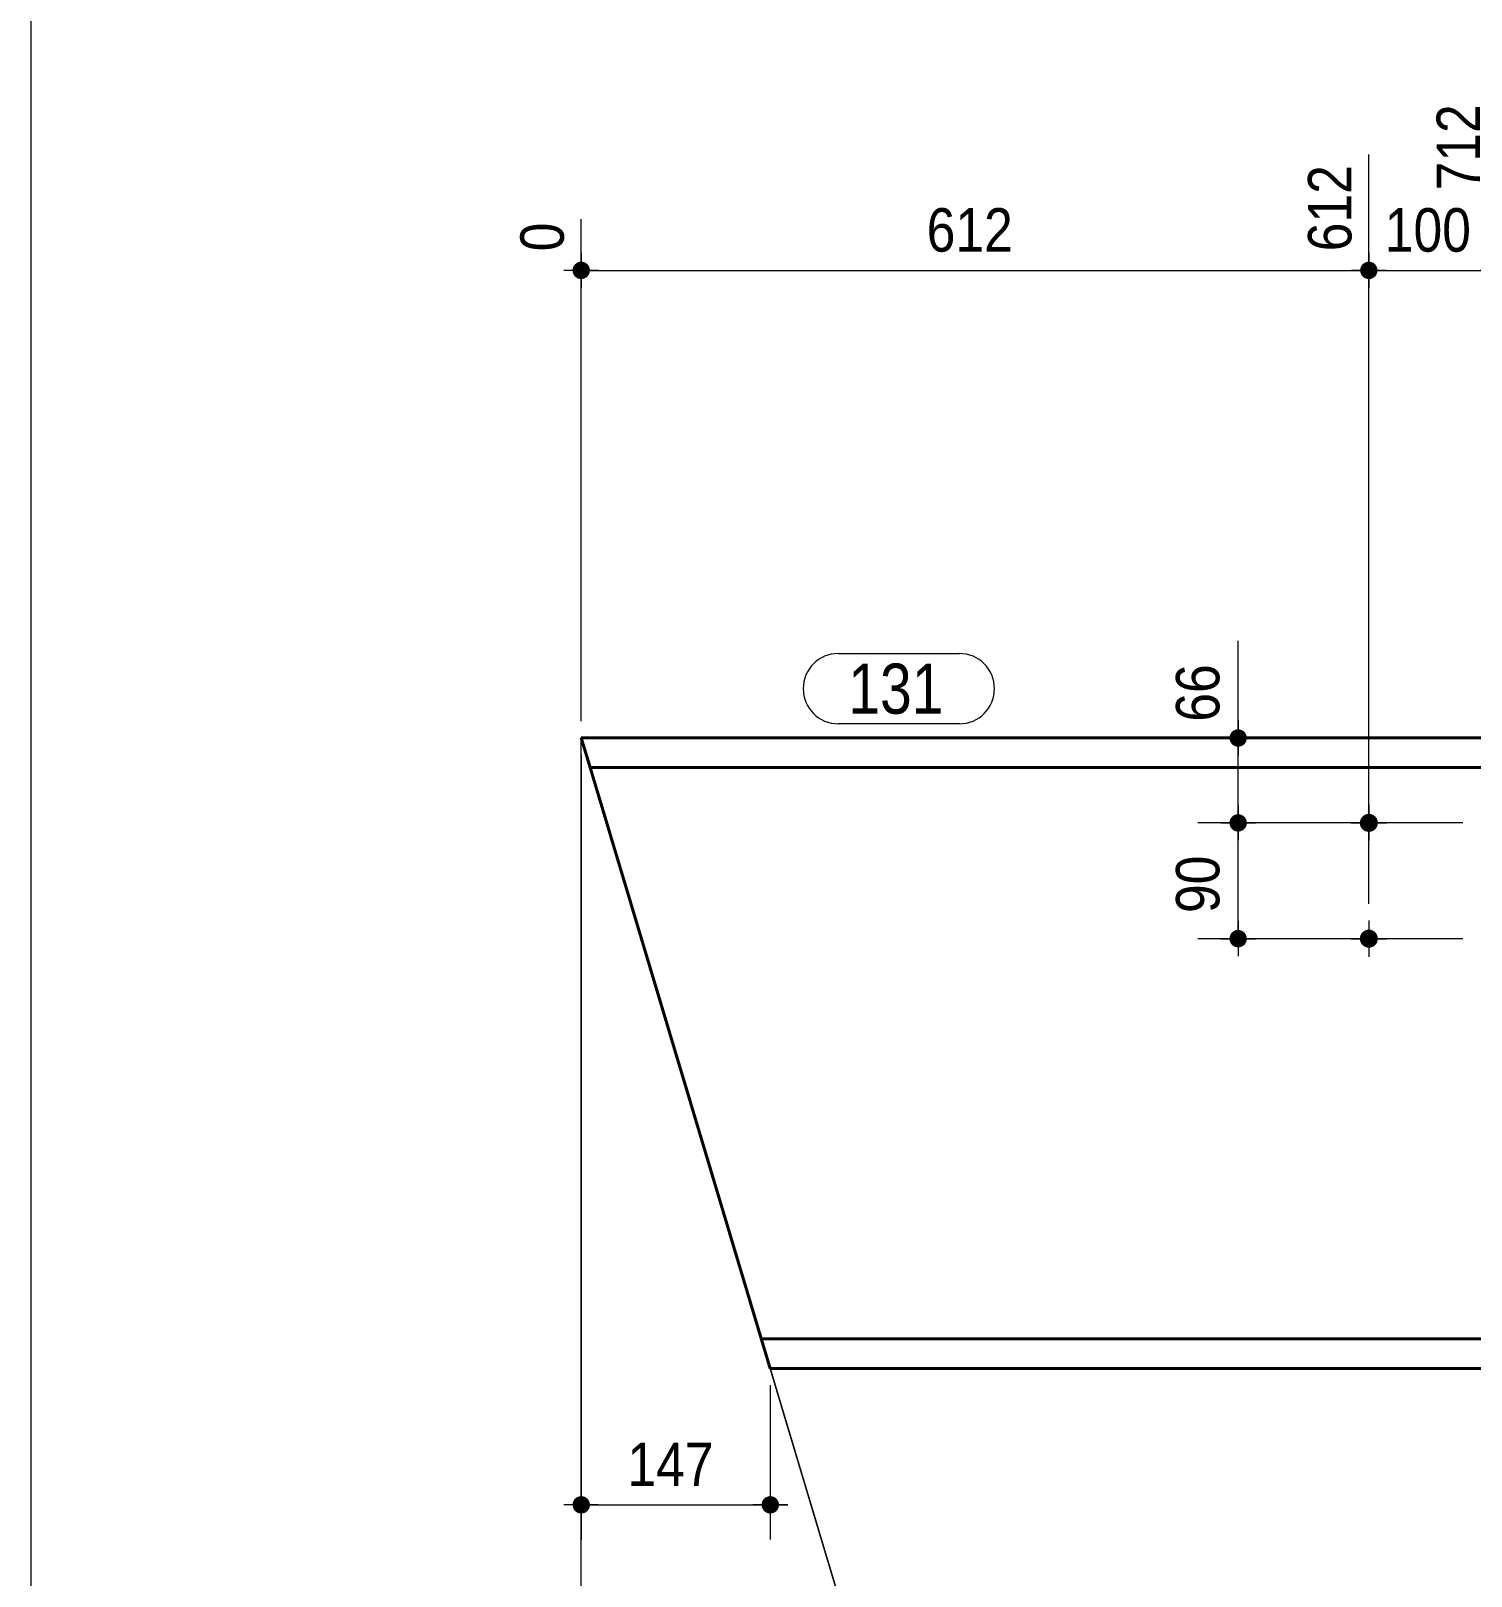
# Model space of a CAD drawing. Header units: millimetres. Extents: x 2 to 410, y 5 to 282.
# Drawn here: x 5 to 91.1, y 99.5 to 191.9 of the extents above; entities that cross this region are included whole.
import ezdxf

# ---------------------------------------------------------------- set-up
doc = ezdxf.new("R2010")
doc.units = ezdxf.units.MM
for name, color, linetype, lineweight in [('Boulon', 7, 'Continuous', 0), ('Cotation', 7, 'Continuous', 0), ('Feuille dessin', 5, 'Continuous', 0), ('Piece', 2, 'Continuous', 0), ('Repère pièce', 3, 'Continuous', 0)]:
    doc.layers.add(name, color=color, linetype=linetype, lineweight=lineweight)
doc.styles.add('ARIAL', font='ARIAL.TTF')
doc.styles.add('COMIC_SANS_MS', font='COMIC.TTF')

# ---------------------------------------------------------------- blocks, each defined once
blk = doc.blocks.new('*A11')
at = {"layer": 'Boulon'}
for points in [[(84.993, 144.013), (84.966, 144.015), (84.94, 144.018), (84.914, 144.023), (84.888, 144.029), (84.863, 144.036), (84.838, 144.044), (84.813, 144.054), (84.789, 144.064), (84.765, 144.076), (84.742, 144.089), (84.72, 144.103), (84.698, 144.119), (84.677, 144.135), (84.657, 144.152), (84.638, 144.17), (84.62, 144.189), (84.603, 144.209), (84.586, 144.23), (84.571, 144.252), (84.557, 144.274), (84.544, 144.297), (84.532, 144.321), (84.522, 144.345), (84.512, 144.37), (84.504, 144.395), (84.497, 144.42), (84.491, 144.446), (84.486, 144.472), (84.483, 144.498), (84.481, 144.525), (84.481, 144.551), (84.481, 144.577), (84.483, 144.604), (84.486, 144.63), (84.491, 144.656), (84.497, 144.682), (84.504, 144.707), (84.512, 144.732), (84.522, 144.757), (84.532, 144.781), (84.544, 144.805), (84.557, 144.828), (84.571, 144.85), (84.586, 144.872), (84.603, 144.893), (84.62, 144.913), (84.638, 144.932), (84.657, 144.95), (84.677, 144.967), (84.698, 144.983), (84.72, 144.999), (84.742, 145.013), (84.765, 145.026), (84.789, 145.038), (84.813, 145.048), (84.838, 145.058), (84.863, 145.066), (84.888, 145.073), (84.914, 145.079), (84.94, 145.084), (84.966, 145.087), (84.993, 145.089), (85.019, 145.089), (85.045, 145.089), (85.072, 145.087), (85.098, 145.084), (85.124, 145.079), (85.15, 145.073), (85.175, 145.066), (85.2, 145.058), (85.225, 145.048), (85.249, 145.038), (85.273, 145.026), (85.296, 145.013), (85.318, 144.999), (85.34, 144.983), (85.361, 144.967), (85.381, 144.95), (85.4, 144.932), (85.418, 144.913), (85.435, 144.893), (85.451, 144.872), (85.467, 144.85), (85.481, 144.828), (85.494, 144.805), (85.506, 144.781), (85.516, 144.757), (85.526, 144.732), (85.534, 144.707), (85.541, 144.682), (85.547, 144.656), (85.552, 144.63), (85.555, 144.604), (85.557, 144.577), (85.557, 144.551), (85.557, 144.525), (85.555, 144.498), (85.552, 144.472), (85.547, 144.446), (85.541, 144.42), (85.534, 144.395), (85.526, 144.37), (85.516, 144.345), (85.506, 144.321), (85.494, 144.297), (85.481, 144.274), (85.467, 144.252), (85.451, 144.23), (85.435, 144.209), (85.418, 144.189), (85.4, 144.17), (85.381, 144.152), (85.361, 144.135), (85.34, 144.119), (85.318, 144.103), (85.296, 144.089), (85.273, 144.076), (85.249, 144.064), (85.225, 144.054), (85.2, 144.044), (85.175, 144.036), (85.15, 144.029), (85.124, 144.023), (85.098, 144.018), (85.072, 144.015), (85.045, 144.013), (85.019, 144.013)], [(84.993, 137.09), (84.966, 137.092), (84.94, 137.095), (84.914, 137.1), (84.888, 137.106), (84.863, 137.113), (84.838, 137.121), (84.813, 137.13), (84.789, 137.141), (84.765, 137.153), (84.742, 137.166), (84.72, 137.18), (84.698, 137.195), (84.677, 137.212), (84.657, 137.229), (84.638, 137.247), (84.62, 137.266), (84.603, 137.286), (84.586, 137.307), (84.571, 137.329), (84.557, 137.351), (84.544, 137.374), (84.532, 137.398), (84.522, 137.422), (84.512, 137.447), (84.504, 137.472), (84.497, 137.497), (84.491, 137.523), (84.486, 137.549), (84.483, 137.575), (84.481, 137.602), (84.481, 137.628), (84.481, 137.654), (84.483, 137.681), (84.486, 137.707), (84.491, 137.733), (84.497, 137.759), (84.504, 137.784), (84.512, 137.809), (84.522, 137.834), (84.532, 137.858), (84.544, 137.882), (84.557, 137.905), (84.571, 137.927), (84.586, 137.949), (84.603, 137.97), (84.62, 137.99), (84.638, 138.009), (84.657, 138.027), (84.677, 138.044), (84.698, 138.06), (84.72, 138.076), (84.742, 138.09), (84.765, 138.103), (84.789, 138.115), (84.813, 138.125), (84.838, 138.135), (84.863, 138.143), (84.888, 138.15), (84.914, 138.156), (84.94, 138.161), (84.966, 138.164), (84.993, 138.166), (85.019, 138.166), (85.045, 138.166), (85.072, 138.164), (85.098, 138.161), (85.124, 138.156), (85.15, 138.15), (85.175, 138.143), (85.2, 138.135), (85.225, 138.125), (85.249, 138.115), (85.273, 138.103), (85.296, 138.09), (85.318, 138.076), (85.34, 138.06), (85.361, 138.044), (85.381, 138.027), (85.4, 138.009), (85.418, 137.99), (85.435, 137.97), (85.451, 137.949), (85.467, 137.927), (85.481, 137.905), (85.494, 137.882), (85.506, 137.858), (85.516, 137.834), (85.526, 137.809), (85.534, 137.784), (85.541, 137.759), (85.547, 137.733), (85.552, 137.707), (85.555, 137.681), (85.557, 137.654), (85.557, 137.628), (85.557, 137.602), (85.555, 137.575), (85.552, 137.549), (85.547, 137.523), (85.541, 137.497), (85.534, 137.472), (85.526, 137.447), (85.516, 137.422), (85.506, 137.398), (85.494, 137.374), (85.481, 137.351), (85.467, 137.329), (85.451, 137.307), (85.435, 137.286), (85.418, 137.266), (85.4, 137.247), (85.381, 137.229), (85.361, 137.212), (85.34, 137.195), (85.318, 137.18), (85.296, 137.166), (85.273, 137.153), (85.249, 137.141), (85.225, 137.13), (85.2, 137.121), (85.175, 137.113), (85.15, 137.106), (85.124, 137.1), (85.098, 137.095), (85.072, 137.092), (85.045, 137.09), (85.019, 137.089)]]:
    blk.add_hatch(color=256, dxfattribs=at).paths.add_polyline_path(points, flags=17)
at = {"layer": 'Boulon', "linetype": 'Continuous', "lineweight": 0}
for p, q in [((85.019, 145.628), (85.019, 143.474)), ((83.942, 144.551), (86.096, 144.551)), ((85.019, 138.705), (85.019, 136.551)), ((83.942, 137.628), (86.096, 137.628))]:
    blk.add_line(p, q, dxfattribs=at)
blk = doc.blocks.new('*A16')
at = {"layer": 'Piece', "color": 2, "linetype": 'Continuous', "lineweight": 40}
for p, q in [((37.914208, 149.627592), (38.444957, 147.858361)), ((127.064818, 149.627592), (37.914208, 149.627592)), ((49.221455, 111.935285), (38.444957, 147.858361)), ((127.064818, 147.858361), (38.444957, 147.858361)), ((127.064818, 113.704515), (48.690707, 113.704515)), ((49.221455, 111.935285), (127.064818, 111.935285))]:
    blk.add_line(p, q, dxfattribs=at)
blk = doc.blocks.new('*A33')
at = {"layer": 'Feuille dessin', "linetype": 'Continuous', "lineweight": 0}
blk.add_line((5, 282), (5, 5), dxfattribs=at)
blk = doc.blocks.new('*A54')
at = {"layer": 'Cotation'}
for points in [[(53.839, 95.939), (53.813, 95.941), (53.788, 95.944), (53.763, 95.948), (53.738, 95.954), (53.713, 95.961), (53.689, 95.969), (53.665, 95.978), (53.642, 95.988), (53.619, 96), (53.597, 96.012), (53.576, 96.026), (53.555, 96.04), (53.535, 96.056), (53.515, 96.073), (53.497, 96.09), (53.479, 96.109), (53.462, 96.128), (53.447, 96.148), (53.432, 96.169), (53.418, 96.191), (53.406, 96.213), (53.394, 96.236), (53.384, 96.259), (53.375, 96.283), (53.367, 96.307), (53.36, 96.332), (53.354, 96.357), (53.35, 96.382), (53.347, 96.407), (53.345, 96.433), (53.344, 96.458), (53.345, 96.484), (53.347, 96.509), (53.35, 96.534), (53.354, 96.56), (53.36, 96.584), (53.367, 96.609), (53.375, 96.633), (53.384, 96.657), (53.394, 96.68), (53.406, 96.703), (53.418, 96.725), (53.432, 96.747), (53.447, 96.768), (53.462, 96.788), (53.479, 96.807), (53.497, 96.826), (53.515, 96.843), (53.535, 96.86), (53.555, 96.876), (53.576, 96.89), (53.597, 96.904), (53.619, 96.917), (53.642, 96.928), (53.665, 96.939), (53.689, 96.948), (53.713, 96.956), (53.738, 96.963), (53.763, 96.968), (53.788, 96.972), (53.813, 96.976), (53.839, 96.978), (53.864, 96.978), (53.89, 96.978), (53.915, 96.976), (53.941, 96.972), (53.966, 96.968), (53.991, 96.963), (54.015, 96.956), (54.04, 96.948), (54.063, 96.939), (54.087, 96.928), (54.11, 96.917), (54.132, 96.904), (54.153, 96.89), (54.174, 96.876), (54.194, 96.86), (54.214, 96.843), (54.232, 96.826), (54.25, 96.807), (54.266, 96.788), (54.282, 96.768), (54.297, 96.747), (54.31, 96.725), (54.323, 96.703), (54.334, 96.68), (54.345, 96.657), (54.354, 96.633), (54.362, 96.609), (54.369, 96.584), (54.374, 96.56), (54.379, 96.534), (54.382, 96.509), (54.384, 96.484), (54.384, 96.458), (54.384, 96.433), (54.382, 96.407), (54.379, 96.382), (54.374, 96.357), (54.369, 96.332), (54.362, 96.307), (54.354, 96.283), (54.345, 96.259), (54.334, 96.236), (54.323, 96.213), (54.31, 96.191), (54.297, 96.169), (54.282, 96.148), (54.266, 96.128), (54.25, 96.109), (54.232, 96.09), (54.214, 96.073), (54.194, 96.056), (54.174, 96.04), (54.153, 96.026), (54.132, 96.012), (54.11, 96), (54.087, 95.988), (54.063, 95.978), (54.04, 95.969), (54.015, 95.961), (53.991, 95.954), (53.966, 95.948), (53.941, 95.944), (53.915, 95.941), (53.89, 95.939), (53.864, 95.938)], [(37.889, 93.598), (37.863, 93.6), (37.838, 93.603), (37.813, 93.607), (37.788, 93.613), (37.763, 93.62), (37.739, 93.628), (37.715, 93.637), (37.692, 93.647), (37.669, 93.659), (37.647, 93.671), (37.625, 93.685), (37.604, 93.7), (37.584, 93.715), (37.565, 93.732), (37.547, 93.75), (37.529, 93.768), (37.512, 93.787), (37.497, 93.807), (37.482, 93.828), (37.468, 93.85), (37.456, 93.872), (37.444, 93.895), (37.434, 93.918), (37.425, 93.942), (37.417, 93.966), (37.41, 93.991), (37.404, 94.016), (37.4, 94.041), (37.397, 94.066), (37.395, 94.092), (37.394, 94.117), (37.395, 94.143), (37.397, 94.168), (37.4, 94.194), (37.404, 94.219), (37.41, 94.244), (37.417, 94.268), (37.425, 94.292), (37.434, 94.316), (37.444, 94.34), (37.456, 94.362), (37.468, 94.385), (37.482, 94.406), (37.497, 94.427), (37.512, 94.447), (37.529, 94.466), (37.547, 94.485), (37.565, 94.503), (37.584, 94.519), (37.604, 94.535), (37.625, 94.55), (37.647, 94.563), (37.669, 94.576), (37.692, 94.587), (37.715, 94.598), (37.739, 94.607), (37.763, 94.615), (37.788, 94.622), (37.813, 94.627), (37.838, 94.632), (37.863, 94.635), (37.889, 94.637), (37.914, 94.637), (37.94, 94.637), (37.965, 94.635), (37.991, 94.632), (38.016, 94.627), (38.041, 94.622), (38.065, 94.615), (38.089, 94.607), (38.113, 94.598), (38.137, 94.587), (38.159, 94.576), (38.182, 94.563), (38.203, 94.55), (38.224, 94.535), (38.244, 94.519), (38.263, 94.503), (38.282, 94.485), (38.3, 94.466), (38.316, 94.447), (38.332, 94.427), (38.347, 94.406), (38.36, 94.385), (38.373, 94.362), (38.384, 94.34), (38.395, 94.316), (38.404, 94.292), (38.412, 94.268), (38.419, 94.244), (38.424, 94.219), (38.429, 94.194), (38.432, 94.168), (38.434, 94.143), (38.434, 94.117), (38.434, 94.092), (38.432, 94.066), (38.429, 94.041), (38.424, 94.016), (38.419, 93.991), (38.412, 93.966), (38.404, 93.942), (38.395, 93.918), (38.384, 93.895), (38.373, 93.872), (38.36, 93.85), (38.347, 93.828), (38.332, 93.807), (38.316, 93.787), (38.3, 93.768), (38.282, 93.75), (38.263, 93.732), (38.244, 93.715), (38.224, 93.7), (38.203, 93.685), (38.182, 93.671), (38.159, 93.659), (38.137, 93.647), (38.113, 93.637), (38.089, 93.628), (38.065, 93.62), (38.041, 93.613), (38.016, 93.607), (37.991, 93.603), (37.965, 93.6), (37.94, 93.598), (37.914, 93.597)]]:
    blk.add_hatch(color=256, dxfattribs=at).paths.add_polyline_path(points, flags=17)
at = {"layer": 'Cotation', "linetype": 'Continuous', "lineweight": 0}
for p, q in [((53.864, 96.458), (37.914, 149.628)), ((37.914, 94.117), (37.914, 149.628)), ((38.202, 148.67), (53.864, 96.458)), ((54.163, 95.462), (53.566, 97.454)), ((52.868, 96.159), (54.861, 96.757)), ((37.914, 93.077), (37.914, 95.157)), ((36.874, 94.117), (38.954, 94.117))]:
    blk.add_line(p, q, dxfattribs=at)
blk.add_arc((37.914, 149.628), 55.51, 270, 286.69862, dxfattribs=at)
at = {"layer": 'Cotation'}
for p in [(53.864, 96.458), (37.914, 94.117)]:
    blk.add_point(p, dxfattribs=at)
at = {"layer": 'Cotation', "style": 'ARIAL', "width": 0.85}
blk.add_text('16,7°', height=2.6, rotation=8.34799, dxfattribs=at).set_placement((42.517, 90.256))
blk = doc.blocks.new('*A56')
at = {"layer": 'Cotation'}
for points in [[(37.889, 103.255), (37.863, 103.257), (37.838, 103.26), (37.813, 103.265), (37.788, 103.27), (37.763, 103.277), (37.739, 103.285), (37.715, 103.294), (37.692, 103.305), (37.669, 103.316), (37.647, 103.329), (37.625, 103.342), (37.604, 103.357), (37.584, 103.373), (37.565, 103.389), (37.547, 103.407), (37.529, 103.425), (37.512, 103.445), (37.497, 103.465), (37.482, 103.486), (37.468, 103.507), (37.456, 103.53), (37.444, 103.552), (37.434, 103.576), (37.425, 103.599), (37.417, 103.624), (37.41, 103.648), (37.404, 103.673), (37.4, 103.698), (37.397, 103.724), (37.395, 103.749), (37.394, 103.775), (37.395, 103.8), (37.397, 103.826), (37.4, 103.851), (37.404, 103.876), (37.41, 103.901), (37.417, 103.926), (37.425, 103.95), (37.434, 103.974), (37.444, 103.997), (37.456, 104.02), (37.468, 104.042), (37.482, 104.064), (37.497, 104.084), (37.512, 104.105), (37.529, 104.124), (37.547, 104.142), (37.565, 104.16), (37.584, 104.177), (37.604, 104.192), (37.625, 104.207), (37.647, 104.221), (37.669, 104.233), (37.692, 104.245), (37.715, 104.255), (37.739, 104.264), (37.763, 104.272), (37.788, 104.279), (37.813, 104.285), (37.838, 104.289), (37.863, 104.292), (37.889, 104.294), (37.914, 104.295), (37.94, 104.294), (37.965, 104.292), (37.991, 104.289), (38.016, 104.285), (38.041, 104.279), (38.065, 104.272), (38.089, 104.264), (38.113, 104.255), (38.137, 104.245), (38.159, 104.233), (38.182, 104.221), (38.203, 104.207), (38.224, 104.192), (38.244, 104.177), (38.263, 104.16), (38.282, 104.142), (38.3, 104.124), (38.316, 104.105), (38.332, 104.084), (38.347, 104.064), (38.36, 104.042), (38.373, 104.02), (38.384, 103.997), (38.395, 103.974), (38.404, 103.95), (38.412, 103.926), (38.419, 103.901), (38.424, 103.876), (38.429, 103.851), (38.432, 103.826), (38.434, 103.8), (38.434, 103.775), (38.434, 103.749), (38.432, 103.724), (38.429, 103.698), (38.424, 103.673), (38.419, 103.648), (38.412, 103.624), (38.404, 103.599), (38.395, 103.576), (38.384, 103.552), (38.373, 103.53), (38.36, 103.507), (38.347, 103.486), (38.332, 103.465), (38.316, 103.445), (38.3, 103.425), (38.282, 103.407), (38.263, 103.389), (38.244, 103.373), (38.224, 103.357), (38.203, 103.342), (38.182, 103.329), (38.159, 103.316), (38.137, 103.305), (38.113, 103.294), (38.089, 103.285), (38.065, 103.277), (38.041, 103.27), (38.016, 103.265), (37.991, 103.26), (37.965, 103.257), (37.94, 103.255), (37.914, 103.255)], [(49.196, 103.255), (49.17, 103.257), (49.145, 103.26), (49.12, 103.265), (49.095, 103.27), (49.071, 103.277), (49.046, 103.285), (49.022, 103.294), (48.999, 103.305), (48.976, 103.316), (48.954, 103.329), (48.933, 103.342), (48.912, 103.357), (48.892, 103.373), (48.872, 103.389), (48.854, 103.407), (48.836, 103.425), (48.819, 103.445), (48.804, 103.465), (48.789, 103.486), (48.775, 103.507), (48.763, 103.53), (48.751, 103.552), (48.741, 103.576), (48.732, 103.599), (48.724, 103.624), (48.717, 103.648), (48.711, 103.673), (48.707, 103.698), (48.704, 103.724), (48.702, 103.749), (48.701, 103.775), (48.702, 103.8), (48.704, 103.826), (48.707, 103.851), (48.711, 103.876), (48.717, 103.901), (48.724, 103.926), (48.732, 103.95), (48.741, 103.974), (48.751, 103.997), (48.763, 104.02), (48.775, 104.042), (48.789, 104.064), (48.804, 104.084), (48.819, 104.105), (48.836, 104.124), (48.854, 104.142), (48.872, 104.16), (48.892, 104.177), (48.912, 104.192), (48.933, 104.207), (48.954, 104.221), (48.976, 104.233), (48.999, 104.245), (49.022, 104.255), (49.046, 104.264), (49.071, 104.272), (49.095, 104.279), (49.12, 104.285), (49.145, 104.289), (49.17, 104.292), (49.196, 104.294), (49.221, 104.295), (49.247, 104.294), (49.272, 104.292), (49.298, 104.289), (49.323, 104.285), (49.348, 104.279), (49.372, 104.272), (49.397, 104.264), (49.42, 104.255), (49.444, 104.245), (49.467, 104.233), (49.489, 104.221), (49.51, 104.207), (49.531, 104.192), (49.551, 104.177), (49.571, 104.16), (49.589, 104.142), (49.607, 104.124), (49.623, 104.105), (49.639, 104.084), (49.654, 104.064), (49.667, 104.042), (49.68, 104.02), (49.692, 103.997), (49.702, 103.974), (49.711, 103.95), (49.719, 103.926), (49.726, 103.901), (49.731, 103.876), (49.736, 103.851), (49.739, 103.826), (49.741, 103.8), (49.741, 103.775), (49.741, 103.749), (49.739, 103.724), (49.736, 103.698), (49.731, 103.673), (49.726, 103.648), (49.719, 103.624), (49.711, 103.599), (49.702, 103.576), (49.692, 103.552), (49.68, 103.53), (49.667, 103.507), (49.654, 103.486), (49.639, 103.465), (49.623, 103.445), (49.607, 103.425), (49.589, 103.407), (49.571, 103.389), (49.551, 103.373), (49.531, 103.357), (49.51, 103.342), (49.489, 103.329), (49.467, 103.316), (49.444, 103.305), (49.42, 103.294), (49.397, 103.285), (49.372, 103.277), (49.348, 103.27), (49.323, 103.265), (49.298, 103.26), (49.272, 103.257), (49.247, 103.255), (49.221, 103.255)]]:
    blk.add_hatch(color=256, dxfattribs=at).paths.add_polyline_path(points, flags=17)
at = {"layer": 'Cotation', "linetype": 'Continuous', "lineweight": 0}
for p, q in [((37.914, 148.628), (37.914, 101.695)), ((49.221, 110.935), (49.221, 101.695)), ((37.914, 104.815), (37.914, 102.735)), ((49.221, 104.815), (49.221, 102.735)), ((38.954, 103.775), (36.874, 103.775)), ((37.914, 103.775), (36.874, 103.775)), ((37.914, 103.775), (49.221, 103.775)), ((50.261, 103.775), (48.181, 103.775)), ((49.221, 103.775), (50.261, 103.775))]:
    blk.add_line(p, q, dxfattribs=at)
at = {"layer": 'Cotation'}
for p in [(37.914, 103.775), (49.221, 103.775)]:
    blk.add_point(p, dxfattribs=at)
at = {"layer": 'Cotation', "style": 'ARIAL', "width": 0.85}
blk.add_text('147', height=2.6, dxfattribs=at).set_placement((40.675, 104.895))
blk = doc.blocks.new('*A73')
at = {"layer": 'Repère pièce', "linetype": 'Continuous', "lineweight": 0}
for p, q in [((53.288213, 154.677592), (60.530693, 154.677592)), ((60.530693, 150.477592), (53.288213, 150.477592))]:
    blk.add_line(p, q, dxfattribs=at)
for centre, start, end in [((53.288213, 152.577592), 90, 270), ((60.530693, 152.577592), 270, 90)]:
    blk.add_arc(centre, 2.1, start, end, dxfattribs=at)
at = {"layer": 'Repère pièce', "style": 'COMIC_SANS_MS', "width": 0.85}
blk.add_text('131', height=3, dxfattribs=at).set_placement((53.888213, 151.077592))
blk = doc.blocks.new('*A74')
at = {"layer": 'Cotation'}
for points in [[(77.177, 144.032), (77.151, 144.034), (77.126, 144.037), (77.101, 144.041), (77.076, 144.047), (77.051, 144.053), (77.027, 144.061), (77.003, 144.071), (76.98, 144.081), (76.957, 144.092), (76.935, 144.105), (76.913, 144.119), (76.893, 144.133), (76.872, 144.149), (76.853, 144.166), (76.835, 144.183), (76.817, 144.202), (76.8, 144.221), (76.785, 144.241), (76.77, 144.262), (76.756, 144.284), (76.744, 144.306), (76.732, 144.329), (76.722, 144.352), (76.713, 144.376), (76.705, 144.4), (76.698, 144.425), (76.692, 144.45), (76.688, 144.475), (76.685, 144.5), (76.683, 144.525), (76.682, 144.551), (76.683, 144.577), (76.685, 144.602), (76.688, 144.627), (76.692, 144.652), (76.698, 144.677), (76.705, 144.702), (76.713, 144.726), (76.722, 144.75), (76.732, 144.773), (76.744, 144.796), (76.756, 144.818), (76.77, 144.84), (76.785, 144.861), (76.8, 144.881), (76.817, 144.9), (76.835, 144.919), (76.853, 144.936), (76.872, 144.953), (76.893, 144.969), (76.913, 144.983), (76.935, 144.997), (76.957, 145.01), (76.98, 145.021), (77.003, 145.031), (77.027, 145.041), (77.051, 145.049), (77.076, 145.055), (77.101, 145.061), (77.126, 145.065), (77.151, 145.068), (77.177, 145.07), (77.202, 145.071), (77.228, 145.07), (77.253, 145.068), (77.279, 145.065), (77.304, 145.061), (77.329, 145.055), (77.353, 145.049), (77.377, 145.041), (77.401, 145.031), (77.425, 145.021), (77.447, 145.01), (77.47, 144.997), (77.491, 144.983), (77.512, 144.969), (77.532, 144.953), (77.551, 144.936), (77.57, 144.919), (77.588, 144.9), (77.604, 144.881), (77.62, 144.861), (77.635, 144.84), (77.648, 144.818), (77.661, 144.796), (77.672, 144.773), (77.683, 144.75), (77.692, 144.726), (77.7, 144.702), (77.707, 144.677), (77.712, 144.652), (77.717, 144.627), (77.72, 144.602), (77.722, 144.577), (77.722, 144.551), (77.722, 144.525), (77.72, 144.5), (77.717, 144.475), (77.712, 144.45), (77.707, 144.425), (77.7, 144.4), (77.692, 144.376), (77.683, 144.352), (77.672, 144.329), (77.661, 144.306), (77.648, 144.284), (77.635, 144.262), (77.62, 144.241), (77.604, 144.221), (77.588, 144.202), (77.57, 144.183), (77.551, 144.166), (77.532, 144.149), (77.512, 144.133), (77.491, 144.119), (77.47, 144.105), (77.447, 144.092), (77.425, 144.081), (77.401, 144.071), (77.377, 144.061), (77.353, 144.053), (77.329, 144.047), (77.304, 144.041), (77.279, 144.037), (77.253, 144.034), (77.228, 144.032), (77.202, 144.031)], [(77.177, 137.109), (77.151, 137.11), (77.126, 137.114), (77.101, 137.118), (77.076, 137.124), (77.051, 137.13), (77.027, 137.138), (77.003, 137.148), (76.98, 137.158), (76.957, 137.169), (76.935, 137.182), (76.913, 137.196), (76.893, 137.21), (76.872, 137.226), (76.853, 137.243), (76.835, 137.26), (76.817, 137.279), (76.8, 137.298), (76.785, 137.318), (76.77, 137.339), (76.756, 137.361), (76.744, 137.383), (76.732, 137.406), (76.722, 137.429), (76.713, 137.453), (76.705, 137.477), (76.698, 137.502), (76.692, 137.526), (76.688, 137.552), (76.685, 137.577), (76.683, 137.602), (76.682, 137.628), (76.683, 137.653), (76.685, 137.679), (76.688, 137.704), (76.692, 137.729), (76.698, 137.754), (76.705, 137.779), (76.713, 137.803), (76.722, 137.827), (76.732, 137.85), (76.744, 137.873), (76.756, 137.895), (76.77, 137.917), (76.785, 137.938), (76.8, 137.958), (76.817, 137.977), (76.835, 137.996), (76.853, 138.013), (76.872, 138.03), (76.893, 138.046), (76.913, 138.06), (76.935, 138.074), (76.957, 138.087), (76.98, 138.098), (77.003, 138.108), (77.027, 138.118), (77.051, 138.126), (77.076, 138.132), (77.101, 138.138), (77.126, 138.142), (77.151, 138.145), (77.177, 138.147), (77.202, 138.148), (77.228, 138.147), (77.253, 138.145), (77.279, 138.142), (77.304, 138.138), (77.329, 138.132), (77.353, 138.126), (77.377, 138.118), (77.401, 138.108), (77.425, 138.098), (77.447, 138.087), (77.47, 138.074), (77.491, 138.06), (77.512, 138.046), (77.532, 138.03), (77.551, 138.013), (77.57, 137.996), (77.588, 137.977), (77.604, 137.958), (77.62, 137.938), (77.635, 137.917), (77.648, 137.895), (77.661, 137.873), (77.672, 137.85), (77.683, 137.827), (77.692, 137.803), (77.7, 137.779), (77.707, 137.754), (77.712, 137.729), (77.717, 137.704), (77.72, 137.679), (77.722, 137.653), (77.722, 137.628), (77.722, 137.602), (77.72, 137.577), (77.717, 137.552), (77.712, 137.526), (77.707, 137.502), (77.7, 137.477), (77.692, 137.453), (77.683, 137.429), (77.672, 137.406), (77.661, 137.383), (77.648, 137.361), (77.635, 137.339), (77.62, 137.318), (77.604, 137.298), (77.588, 137.279), (77.57, 137.26), (77.551, 137.243), (77.532, 137.226), (77.512, 137.21), (77.491, 137.196), (77.47, 137.182), (77.447, 137.169), (77.425, 137.158), (77.401, 137.148), (77.377, 137.138), (77.353, 137.13), (77.329, 137.124), (77.304, 137.118), (77.279, 137.114), (77.253, 137.11), (77.228, 137.109), (77.202, 137.108)]]:
    blk.add_hatch(color=256, dxfattribs=at).paths.add_polyline_path(points, flags=17)
at = {"layer": 'Cotation', "linetype": 'Continuous', "lineweight": 0}
for p, q in [((77.202, 145.591), (77.202, 143.511)), ((77.202, 144.551), (77.202, 145.591)), ((90.634, 144.551), (74.782, 144.551)), ((76.162, 144.551), (78.242, 144.551)), ((77.202, 137.628), (77.202, 144.551)), ((77.202, 138.668), (77.202, 136.588)), ((90.634, 137.628), (74.782, 137.628)), ((76.162, 137.628), (78.242, 137.628)), ((77.202, 137.628), (77.202, 136.588))]:
    blk.add_line(p, q, dxfattribs=at)
at = {"layer": 'Cotation'}
for p in [(77.202, 144.551), (77.202, 137.628)]:
    blk.add_point(p, dxfattribs=at)
at = {"layer": 'Cotation', "style": 'ARIAL', "width": 0.85}
blk.add_text('90', height=2.6, rotation=90.00021, dxfattribs=at).set_placement((76.082, 139.161))
blk = doc.blocks.new('*A75')
at = {"layer": 'Cotation'}
for points in [[(77.177, 149.108), (77.151, 149.11), (77.126, 149.113), (77.101, 149.118), (77.076, 149.123), (77.051, 149.13), (77.027, 149.138), (77.003, 149.147), (76.98, 149.158), (76.957, 149.169), (76.935, 149.182), (76.913, 149.195), (76.893, 149.21), (76.872, 149.226), (76.853, 149.242), (76.835, 149.26), (76.817, 149.278), (76.8, 149.298), (76.785, 149.318), (76.77, 149.339), (76.756, 149.36), (76.744, 149.382), (76.732, 149.405), (76.722, 149.429), (76.713, 149.452), (76.705, 149.477), (76.698, 149.501), (76.692, 149.526), (76.688, 149.551), (76.685, 149.577), (76.683, 149.602), (76.682, 149.628), (76.683, 149.653), (76.685, 149.679), (76.688, 149.704), (76.692, 149.729), (76.698, 149.754), (76.705, 149.779), (76.713, 149.803), (76.722, 149.827), (76.732, 149.85), (76.744, 149.873), (76.756, 149.895), (76.77, 149.916), (76.785, 149.937), (76.8, 149.957), (76.817, 149.977), (76.835, 149.995), (76.853, 150.013), (76.872, 150.03), (76.893, 150.045), (76.913, 150.06), (76.935, 150.074), (76.957, 150.086), (76.98, 150.098), (77.003, 150.108), (77.027, 150.117), (77.051, 150.125), (77.076, 150.132), (77.101, 150.138), (77.126, 150.142), (77.151, 150.145), (77.177, 150.147), (77.202, 150.148), (77.228, 150.147), (77.253, 150.145), (77.279, 150.142), (77.304, 150.138), (77.329, 150.132), (77.353, 150.125), (77.377, 150.117), (77.401, 150.108), (77.425, 150.098), (77.447, 150.086), (77.47, 150.074), (77.491, 150.06), (77.512, 150.045), (77.532, 150.03), (77.551, 150.013), (77.57, 149.995), (77.588, 149.977), (77.604, 149.957), (77.62, 149.937), (77.635, 149.916), (77.648, 149.895), (77.661, 149.873), (77.672, 149.85), (77.683, 149.827), (77.692, 149.803), (77.7, 149.779), (77.707, 149.754), (77.712, 149.729), (77.717, 149.704), (77.72, 149.679), (77.722, 149.653), (77.722, 149.628), (77.722, 149.602), (77.72, 149.577), (77.717, 149.551), (77.712, 149.526), (77.707, 149.501), (77.7, 149.477), (77.692, 149.452), (77.683, 149.429), (77.672, 149.405), (77.661, 149.382), (77.648, 149.36), (77.635, 149.339), (77.62, 149.318), (77.604, 149.298), (77.588, 149.278), (77.57, 149.26), (77.551, 149.242), (77.532, 149.226), (77.512, 149.21), (77.491, 149.195), (77.47, 149.182), (77.447, 149.169), (77.425, 149.158), (77.401, 149.147), (77.377, 149.138), (77.353, 149.13), (77.329, 149.123), (77.304, 149.118), (77.279, 149.113), (77.253, 149.11), (77.228, 149.108), (77.202, 149.108)], [(77.177, 144.032), (77.151, 144.034), (77.126, 144.037), (77.101, 144.041), (77.076, 144.047), (77.051, 144.053), (77.027, 144.061), (77.003, 144.071), (76.98, 144.081), (76.957, 144.092), (76.935, 144.105), (76.913, 144.119), (76.893, 144.133), (76.872, 144.149), (76.853, 144.166), (76.835, 144.183), (76.817, 144.202), (76.8, 144.221), (76.785, 144.241), (76.77, 144.262), (76.756, 144.284), (76.744, 144.306), (76.732, 144.329), (76.722, 144.352), (76.713, 144.376), (76.705, 144.4), (76.698, 144.425), (76.692, 144.45), (76.688, 144.475), (76.685, 144.5), (76.683, 144.525), (76.682, 144.551), (76.683, 144.577), (76.685, 144.602), (76.688, 144.627), (76.692, 144.652), (76.698, 144.677), (76.705, 144.702), (76.713, 144.726), (76.722, 144.75), (76.732, 144.773), (76.744, 144.796), (76.756, 144.818), (76.77, 144.84), (76.785, 144.861), (76.8, 144.881), (76.817, 144.9), (76.835, 144.919), (76.853, 144.936), (76.872, 144.953), (76.893, 144.969), (76.913, 144.983), (76.935, 144.997), (76.957, 145.01), (76.98, 145.021), (77.003, 145.031), (77.027, 145.041), (77.051, 145.049), (77.076, 145.055), (77.101, 145.061), (77.126, 145.065), (77.151, 145.068), (77.177, 145.07), (77.202, 145.071), (77.228, 145.07), (77.253, 145.068), (77.279, 145.065), (77.304, 145.061), (77.329, 145.055), (77.353, 145.049), (77.377, 145.041), (77.401, 145.031), (77.425, 145.021), (77.447, 145.01), (77.47, 144.997), (77.491, 144.983), (77.512, 144.969), (77.532, 144.953), (77.551, 144.936), (77.57, 144.919), (77.588, 144.9), (77.604, 144.881), (77.62, 144.861), (77.635, 144.84), (77.648, 144.818), (77.661, 144.796), (77.672, 144.773), (77.683, 144.75), (77.692, 144.726), (77.7, 144.702), (77.707, 144.677), (77.712, 144.652), (77.717, 144.627), (77.72, 144.602), (77.722, 144.577), (77.722, 144.551), (77.722, 144.525), (77.72, 144.5), (77.717, 144.475), (77.712, 144.45), (77.707, 144.425), (77.7, 144.4), (77.692, 144.376), (77.683, 144.352), (77.672, 144.329), (77.661, 144.306), (77.648, 144.284), (77.635, 144.262), (77.62, 144.241), (77.604, 144.221), (77.588, 144.202), (77.57, 144.183), (77.551, 144.166), (77.532, 144.149), (77.512, 144.133), (77.491, 144.119), (77.47, 144.105), (77.447, 144.092), (77.425, 144.081), (77.401, 144.071), (77.377, 144.061), (77.353, 144.053), (77.329, 144.047), (77.304, 144.041), (77.279, 144.037), (77.253, 144.034), (77.228, 144.032), (77.202, 144.031)]]:
    blk.add_hatch(color=256, dxfattribs=at).paths.add_polyline_path(points, flags=17)
at = {"layer": 'Cotation', "linetype": 'Continuous', "lineweight": 0}
for p, q in [((77.202, 149.628), (77.202, 155.434)), ((77.202, 149.628), (77.202, 155.434)), ((77.202, 150.668), (77.202, 148.588)), ((87.363, 149.628), (74.782, 149.628)), ((76.162, 149.628), (78.242, 149.628)), ((77.202, 144.551), (77.202, 149.628)), ((77.202, 145.591), (77.202, 143.511)), ((90.634, 144.551), (74.782, 144.551)), ((76.162, 144.551), (78.242, 144.551)), ((77.202, 144.551), (77.202, 143.511))]:
    blk.add_line(p, q, dxfattribs=at)
at = {"layer": 'Cotation'}
for p in [(77.202, 149.628), (77.202, 144.551)]:
    blk.add_point(p, dxfattribs=at)
at = {"layer": 'Cotation', "style": 'ARIAL', "width": 0.85}
blk.add_text('66', height=2.6, rotation=90.00021, dxfattribs=at).set_placement((76.082, 150.603))
blk = doc.blocks.new('*A79')
at = {"layer": 'Cotation'}
for points in [[(37.889, 177.069), (37.863, 177.071), (37.838, 177.074), (37.813, 177.078), (37.788, 177.084), (37.763, 177.091), (37.739, 177.099), (37.715, 177.108), (37.692, 177.118), (37.669, 177.13), (37.647, 177.142), (37.625, 177.156), (37.604, 177.171), (37.584, 177.186), (37.565, 177.203), (37.547, 177.221), (37.529, 177.239), (37.512, 177.258), (37.497, 177.279), (37.482, 177.299), (37.468, 177.321), (37.456, 177.343), (37.444, 177.366), (37.434, 177.389), (37.425, 177.413), (37.417, 177.437), (37.41, 177.462), (37.404, 177.487), (37.4, 177.512), (37.397, 177.537), (37.395, 177.563), (37.394, 177.588), (37.395, 177.614), (37.397, 177.639), (37.4, 177.665), (37.404, 177.69), (37.41, 177.715), (37.417, 177.739), (37.425, 177.764), (37.434, 177.787), (37.444, 177.811), (37.456, 177.833), (37.468, 177.856), (37.482, 177.877), (37.497, 177.898), (37.512, 177.918), (37.529, 177.938), (37.547, 177.956), (37.565, 177.974), (37.584, 177.99), (37.604, 178.006), (37.625, 178.021), (37.647, 178.034), (37.669, 178.047), (37.692, 178.058), (37.715, 178.069), (37.739, 178.078), (37.763, 178.086), (37.788, 178.093), (37.813, 178.098), (37.838, 178.103), (37.863, 178.106), (37.889, 178.108), (37.914, 178.108), (37.94, 178.108), (37.965, 178.106), (37.991, 178.103), (38.016, 178.098), (38.041, 178.093), (38.065, 178.086), (38.089, 178.078), (38.113, 178.069), (38.137, 178.058), (38.159, 178.047), (38.182, 178.034), (38.203, 178.021), (38.224, 178.006), (38.244, 177.99), (38.263, 177.974), (38.282, 177.956), (38.3, 177.938), (38.316, 177.918), (38.332, 177.898), (38.347, 177.877), (38.36, 177.856), (38.373, 177.833), (38.384, 177.811), (38.395, 177.787), (38.404, 177.764), (38.412, 177.739), (38.419, 177.715), (38.424, 177.69), (38.429, 177.665), (38.432, 177.639), (38.434, 177.614), (38.434, 177.588), (38.434, 177.563), (38.432, 177.537), (38.429, 177.512), (38.424, 177.487), (38.419, 177.462), (38.412, 177.437), (38.404, 177.413), (38.395, 177.389), (38.384, 177.366), (38.373, 177.343), (38.36, 177.321), (38.347, 177.299), (38.332, 177.279), (38.316, 177.258), (38.3, 177.239), (38.282, 177.221), (38.263, 177.203), (38.244, 177.186), (38.224, 177.171), (38.203, 177.156), (38.182, 177.142), (38.159, 177.13), (38.137, 177.118), (38.113, 177.108), (38.089, 177.099), (38.065, 177.091), (38.041, 177.084), (38.016, 177.078), (37.991, 177.074), (37.965, 177.071), (37.94, 177.069), (37.914, 177.068)], [(84.993, 177.069), (84.968, 177.071), (84.943, 177.074), (84.918, 177.078), (84.893, 177.084), (84.868, 177.091), (84.844, 177.099), (84.82, 177.108), (84.797, 177.118), (84.774, 177.13), (84.752, 177.142), (84.73, 177.156), (84.709, 177.171), (84.689, 177.186), (84.67, 177.203), (84.651, 177.221), (84.634, 177.239), (84.617, 177.258), (84.601, 177.279), (84.587, 177.299), (84.573, 177.321), (84.56, 177.343), (84.549, 177.366), (84.539, 177.389), (84.529, 177.413), (84.521, 177.437), (84.515, 177.462), (84.509, 177.487), (84.505, 177.512), (84.501, 177.537), (84.5, 177.563), (84.499, 177.588), (84.5, 177.614), (84.501, 177.639), (84.505, 177.665), (84.509, 177.69), (84.515, 177.715), (84.521, 177.739), (84.529, 177.764), (84.539, 177.787), (84.549, 177.811), (84.56, 177.833), (84.573, 177.856), (84.587, 177.877), (84.601, 177.898), (84.617, 177.918), (84.634, 177.938), (84.651, 177.956), (84.67, 177.974), (84.689, 177.99), (84.709, 178.006), (84.73, 178.021), (84.752, 178.034), (84.774, 178.047), (84.797, 178.058), (84.82, 178.069), (84.844, 178.078), (84.868, 178.086), (84.893, 178.093), (84.918, 178.098), (84.943, 178.103), (84.968, 178.106), (84.993, 178.108), (85.019, 178.108), (85.044, 178.108), (85.07, 178.106), (85.095, 178.103), (85.12, 178.098), (85.145, 178.093), (85.17, 178.086), (85.194, 178.078), (85.218, 178.069), (85.241, 178.058), (85.264, 178.047), (85.286, 178.034), (85.308, 178.021), (85.329, 178.006), (85.349, 177.99), (85.368, 177.974), (85.387, 177.956), (85.404, 177.938), (85.421, 177.918), (85.437, 177.898), (85.451, 177.877), (85.465, 177.856), (85.478, 177.833), (85.489, 177.811), (85.499, 177.787), (85.509, 177.764), (85.517, 177.739), (85.523, 177.715), (85.529, 177.69), (85.533, 177.665), (85.536, 177.639), (85.538, 177.614), (85.539, 177.588), (85.538, 177.563), (85.536, 177.537), (85.533, 177.512), (85.529, 177.487), (85.523, 177.462), (85.517, 177.437), (85.509, 177.413), (85.499, 177.389), (85.489, 177.366), (85.478, 177.343), (85.465, 177.321), (85.451, 177.299), (85.437, 177.279), (85.421, 177.258), (85.404, 177.239), (85.387, 177.221), (85.368, 177.203), (85.349, 177.186), (85.329, 177.171), (85.308, 177.156), (85.286, 177.142), (85.264, 177.13), (85.241, 177.118), (85.218, 177.108), (85.194, 177.099), (85.17, 177.091), (85.145, 177.084), (85.12, 177.078), (85.095, 177.074), (85.07, 177.071), (85.044, 177.069), (85.019, 177.068)]]:
    blk.add_hatch(color=256, dxfattribs=at).paths.add_polyline_path(points, flags=17)
at = {"layer": 'Cotation', "linetype": 'Continuous', "lineweight": 0}
for p, q in [((85.019, 139.705), (85.019, 184.514)), ((37.914, 150.628), (37.914, 180.657)), ((37.914, 178.628), (37.914, 176.548)), ((85.019, 178.628), (85.019, 176.548)), ((38.954, 177.588), (36.874, 177.588)), ((37.914, 177.588), (36.874, 177.588)), ((37.914, 177.588), (85.019, 177.588)), ((86.059, 177.588), (83.979, 177.588)), ((85.019, 177.588), (86.059, 177.588))]:
    blk.add_line(p, q, dxfattribs=at)
at = {"layer": 'Cotation'}
for p in [(37.914, 177.588), (85.019, 177.588)]:
    blk.add_point(p, dxfattribs=at)
at = {"layer": 'Cotation', "style": 'ARIAL', "width": 0.85}
for s, p in [('612', (83.979, 178.728)), ('0', (36.874, 178.728))]:
    blk.add_text(s, height=2.6, rotation=90.00021, dxfattribs=at).set_placement(p)
blk.add_text('612', height=2.6, dxfattribs=at).set_placement((58.574, 178.708))
blk = doc.blocks.new('*A80')
at = {"layer": 'Cotation'}
for points in [[(84.993, 177.069), (84.968, 177.071), (84.943, 177.074), (84.918, 177.078), (84.893, 177.084), (84.868, 177.091), (84.844, 177.099), (84.82, 177.108), (84.797, 177.118), (84.774, 177.13), (84.752, 177.142), (84.73, 177.156), (84.709, 177.171), (84.689, 177.186), (84.67, 177.203), (84.651, 177.221), (84.634, 177.239), (84.617, 177.258), (84.601, 177.279), (84.587, 177.299), (84.573, 177.321), (84.56, 177.343), (84.549, 177.366), (84.539, 177.389), (84.529, 177.413), (84.521, 177.437), (84.515, 177.462), (84.509, 177.487), (84.505, 177.512), (84.501, 177.537), (84.5, 177.563), (84.499, 177.588), (84.5, 177.614), (84.501, 177.639), (84.505, 177.665), (84.509, 177.69), (84.515, 177.715), (84.521, 177.739), (84.529, 177.764), (84.539, 177.787), (84.549, 177.811), (84.56, 177.833), (84.573, 177.856), (84.587, 177.877), (84.601, 177.898), (84.617, 177.918), (84.634, 177.938), (84.651, 177.956), (84.67, 177.974), (84.689, 177.99), (84.709, 178.006), (84.73, 178.021), (84.752, 178.034), (84.774, 178.047), (84.797, 178.058), (84.82, 178.069), (84.844, 178.078), (84.868, 178.086), (84.893, 178.093), (84.918, 178.098), (84.943, 178.103), (84.968, 178.106), (84.993, 178.108), (85.019, 178.108), (85.044, 178.108), (85.07, 178.106), (85.095, 178.103), (85.12, 178.098), (85.145, 178.093), (85.17, 178.086), (85.194, 178.078), (85.218, 178.069), (85.241, 178.058), (85.264, 178.047), (85.286, 178.034), (85.308, 178.021), (85.329, 178.006), (85.349, 177.99), (85.368, 177.974), (85.387, 177.956), (85.404, 177.938), (85.421, 177.918), (85.437, 177.898), (85.451, 177.877), (85.465, 177.856), (85.478, 177.833), (85.489, 177.811), (85.499, 177.787), (85.509, 177.764), (85.517, 177.739), (85.523, 177.715), (85.529, 177.69), (85.533, 177.665), (85.536, 177.639), (85.538, 177.614), (85.539, 177.588), (85.538, 177.563), (85.536, 177.537), (85.533, 177.512), (85.529, 177.487), (85.523, 177.462), (85.517, 177.437), (85.509, 177.413), (85.499, 177.389), (85.489, 177.366), (85.478, 177.343), (85.465, 177.321), (85.451, 177.299), (85.437, 177.279), (85.421, 177.258), (85.404, 177.239), (85.387, 177.221), (85.368, 177.203), (85.349, 177.186), (85.329, 177.171), (85.308, 177.156), (85.286, 177.142), (85.264, 177.13), (85.241, 177.118), (85.218, 177.108), (85.194, 177.099), (85.17, 177.091), (85.145, 177.084), (85.12, 177.078), (85.095, 177.074), (85.07, 177.071), (85.044, 177.069), (85.019, 177.068)], [(92.686, 177.069), (92.66, 177.071), (92.635, 177.074), (92.61, 177.078), (92.585, 177.084), (92.56, 177.091), (92.536, 177.099), (92.512, 177.108), (92.489, 177.118), (92.466, 177.13), (92.444, 177.142), (92.422, 177.156), (92.402, 177.171), (92.381, 177.186), (92.362, 177.203), (92.344, 177.221), (92.326, 177.239), (92.309, 177.258), (92.294, 177.279), (92.279, 177.299), (92.265, 177.321), (92.253, 177.343), (92.241, 177.366), (92.231, 177.389), (92.222, 177.413), (92.214, 177.437), (92.207, 177.462), (92.201, 177.487), (92.197, 177.512), (92.194, 177.537), (92.192, 177.563), (92.191, 177.588), (92.192, 177.614), (92.194, 177.639), (92.197, 177.665), (92.201, 177.69), (92.207, 177.715), (92.214, 177.739), (92.222, 177.764), (92.231, 177.787), (92.241, 177.811), (92.253, 177.833), (92.265, 177.856), (92.279, 177.877), (92.294, 177.898), (92.309, 177.918), (92.326, 177.938), (92.344, 177.956), (92.362, 177.974), (92.381, 177.99), (92.402, 178.006), (92.422, 178.021), (92.444, 178.034), (92.466, 178.047), (92.489, 178.058), (92.512, 178.069), (92.536, 178.078), (92.56, 178.086), (92.585, 178.093), (92.61, 178.098), (92.635, 178.103), (92.66, 178.106), (92.686, 178.108), (92.711, 178.108), (92.737, 178.108), (92.762, 178.106), (92.788, 178.103), (92.813, 178.098), (92.838, 178.093), (92.862, 178.086), (92.886, 178.078), (92.91, 178.069), (92.934, 178.058), (92.956, 178.047), (92.979, 178.034), (93, 178.021), (93.021, 178.006), (93.041, 177.99), (93.061, 177.974), (93.079, 177.956), (93.097, 177.938), (93.113, 177.918), (93.129, 177.898), (93.144, 177.877), (93.157, 177.856), (93.17, 177.833), (93.181, 177.811), (93.192, 177.787), (93.201, 177.764), (93.209, 177.739), (93.216, 177.715), (93.221, 177.69), (93.226, 177.665), (93.229, 177.639), (93.231, 177.614), (93.231, 177.588), (93.231, 177.563), (93.229, 177.537), (93.226, 177.512), (93.221, 177.487), (93.216, 177.462), (93.209, 177.437), (93.201, 177.413), (93.192, 177.389), (93.181, 177.366), (93.17, 177.343), (93.157, 177.321), (93.144, 177.299), (93.129, 177.279), (93.113, 177.258), (93.097, 177.239), (93.079, 177.221), (93.061, 177.203), (93.041, 177.186), (93.021, 177.171), (93, 177.156), (92.979, 177.142), (92.956, 177.13), (92.934, 177.118), (92.91, 177.108), (92.886, 177.099), (92.862, 177.091), (92.838, 177.084), (92.813, 177.078), (92.788, 177.074), (92.762, 177.071), (92.737, 177.069), (92.711, 177.068)]]:
    blk.add_hatch(color=256, dxfattribs=at).paths.add_polyline_path(points, flags=17)
at = {"layer": 'Cotation', "linetype": 'Continuous', "lineweight": 0}
for p, q in [((92.711, 139.705), (92.711, 188.154)), ((85.019, 139.705), (85.019, 184.514)), ((85.019, 178.628), (85.019, 176.548)), ((92.711, 178.628), (92.711, 176.548)), ((86.059, 177.588), (83.979, 177.588)), ((85.019, 177.588), (83.979, 177.588)), ((85.019, 177.588), (92.711, 177.588)), ((93.751, 177.588), (91.671, 177.588)), ((92.711, 177.588), (93.751, 177.588))]:
    blk.add_line(p, q, dxfattribs=at)
at = {"layer": 'Cotation'}
for p in [(85.019, 177.588), (92.711, 177.588)]:
    blk.add_point(p, dxfattribs=at)
at = {"layer": 'Cotation', "style": 'ARIAL', "width": 0.85}
blk.add_text('712', height=2.6, rotation=90.00021, dxfattribs=at).set_placement((91.671, 182.368))
blk.add_text('100', height=2.6, dxfattribs=at).set_placement((85.973, 178.708))

msp = doc.modelspace()

# ---------------------------------------------------------------- block references
at = {"lineweight": 0}
for name in ['*A33', '*A80', '*A79', '*A75', '*A73', '*A54', '*A16', '*A56', '*A74', '*A11']:
    msp.add_blockref(name, (0, 0), dxfattribs=at)

doc.saveas('drawing.dxf')
